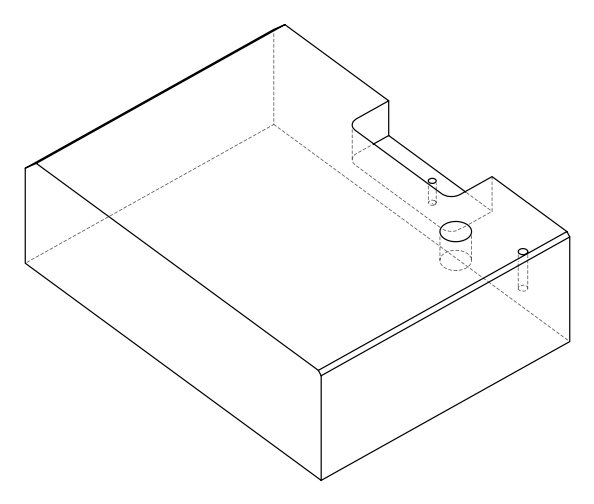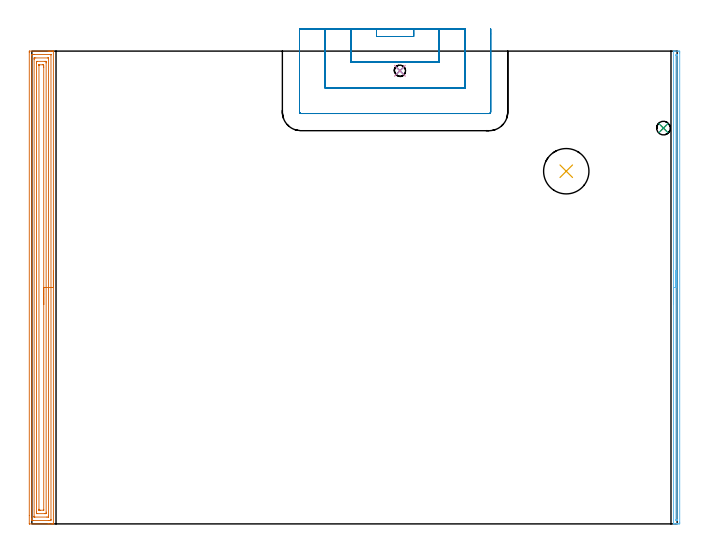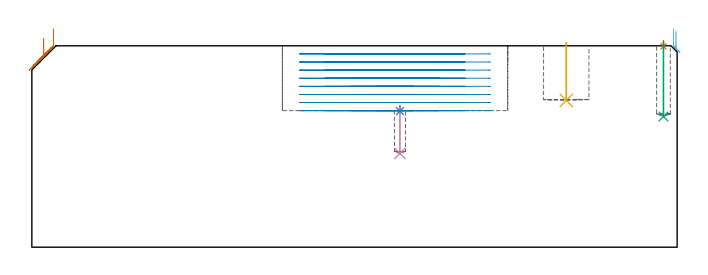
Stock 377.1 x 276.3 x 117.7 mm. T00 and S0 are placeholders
(PLAN: 8 operations, 5 tool changes, 31 min)
(1 SPOT_DRILL | STEP1POCKET | NXT0321_9005460120000 | 0.03 min | 2 mm3)
(2 SPOT_DRILL_1 | STEP1POCKET_1 | NXT0321_9005460120000 | 0.04 min | 4149 mm3)
(3 DRILL_BLIND_HOLE_INTO_CENTER | STEP1POCKET | NXT0301_051 | 0.17 min | 2014 mm3)
(4 DRILL_BLIND_HOLE_INTO_CENTER_1 | STEP1POCKET_1 | NXT0301_037 | 0.12 min | 837 mm3)
(5 INDEXABLE_INSERT_DRILL_BLIND_HOLE_FROM_SOLID | STEP1POCKET_2 | NXT0302_024 | 0.14 min | 17409 mm3)
(6 AREA_MILL | FG_CHAMFER_SURFACE | UGT0205_001 | 4.57 min | 1790 mm3)
(7 AREA_MILL_1 | FG_CHAMFER_SURFACE_1 | UGT0205_001 | 11.37 min | 27461 mm3)
(8 MILL_SLOT | SLOT_PARTIAL_RECTANGULAR | UGT0201_094 | Follow Part, ap 5, ae 75% | 14.55 min | 226012 mm3)
(TOOL NXT0321_9005460120000 | NC Spot Drill, 142deg, 12mm, Carbide, Uncoated | D12 PA142 FL30 Z2)
(TOOL NXT0301_051 | Carbide Drill 8mm [860.1-0800-040A1-MM 2214] | D8 PA140 FL53 Z2)
(TOOL NXT0301_037 | Carbide Drill 6.6mm [860.1-0660-033A1-MM 2214] | D6.6 PA140 FL53 Z2)
(TOOL NXT0302_024 | Index. Insert Drill 26.5mm [880-D2650L32-03] | D26.5 PA176 FL80 Z2)
(TOOL UGT0205_001 | Chamfer Mill 20 x 3 x 45 deg. | D20 FL50 Z2)
(TOOL UGT0201_094 | End mill 20 mm | D20 FL38 Z4)
(OP 1 SPOT_DRILL)
G17 G21 G94 G90
T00 M6
G54
G17 G0 G90 X369.1 Y231.3 S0 M3
G43 Z127.7 H0
G94 G81 G98 Z117.356 F250. R120.7
G80
M5
M2
(OP 2 SPOT_DRILL_1)
G17 G21 G94 G90
T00 M6
G54
G17 G0 G90 X215.1 Y264.8 S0 M3
G43 Z127.7 H0
G94 G81 G98 Z79.516 F250. R82.8
G80
M5
M2
(OP 3 DRILL_BLIND_HOLE_INTO_CENTER)
G17 G21 G94 G90
T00 M6
G54
G17 G0 G90 X369.1 Y231.3 S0 M3
G43 Z127.7 H1
G94 G81 G98 Z76.4 F250. R119.7
G80
M5
M2
(OP 4 DRILL_BLIND_HOLE_INTO_CENTER_1)
G17 G21 G94 G90
T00 M6
G54
G17 G0 G90 X215.1 Y264.8 S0 M3
G43 Z127.7 H1
G94 G81 G98 Z54.8 F250. R81.8
G80
M5
M2
(OP 5 INDEXABLE_INSERT_DRILL_BLIND_HOLE_FROM_SOLID)
G17 G21 G94 G90
T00 M6
G54
G17 G0 G90 X312.3 Y206.1 S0 M3
G43 Z127.7 H1
G94 G81 G98 Z85.8 F250. R119.7
G80
M5
M2
(OP 6 AREA_MILL)
G17 G21 G94 G90
T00 M6
G54
G17 G0 G90 X375. Y128.15 S1061 M3
G43 Z127.7 H0
G94 G1 Y128.188 Z126.828 F250.
Y128.302 Z125.963
Y128.491 Z125.112
Y128.753 Z124.28
Y129.087 Z123.474
Y129.49 Z122.7
Y129.958 Z121.964
Y130.49 Z121.272
Y131.079 Z120.629
Y131.722 Z120.039
Y132.414 Z119.508
Y133.15 Z119.04
Y133.924 Z118.637
Y134.73 Z118.303
Y135.562 Z118.041
Y136.413 Z117.852
Y137.278 Z117.738
Y138.15 Z117.7
Y276.132
X375.002 Y276.293 Z117.688
X375.013 Y276.3 Z117.678
X375.357 Z117.342
X375.695 Z117.005
X376.358 Z116.336
X377.573 Z115.123
X378.125 Y276.296 Z114.57
X378.59 Y276.291 Z114.105
X378.594 Y276.16 Z114.102
X378.599 Y275.686 Z114.101
X378.6 Y275.205 Z114.1
Y1.027
X378.599 Y0.614 Z114.101
X378.594 Y0.14 Z114.102
X378.59 Y0.009 Z114.105
X378.125 Y0. Z114.57
X377.573 Z115.123
X377.242 Z115.455
X376.69 Z116.006
X376.358 Z116.336
X375.695 Z117.005
X375.357 Z117.342
X375.013 Z117.678
X375.002 Y0.007 Z117.688
X375. Y0.168 Z117.7
Y138.15
X376.414 Z116.286
Y273.843
X376.415 Y273.899 Z116.285
X376.421 Y274.28 Z116.279
X376.602 Y274.29 Z116.098
X376.849 Y274.296 Z115.851
X377.074 Y274.29 Z115.626
X377.179 Y274.283 Z115.521
X377.185 Y273.957 Z115.515
X377.186 Y273.899 Z115.514
Y2.381
X377.184 Y2.177 Z115.516
X377.182 Y2.075 Z115.518
X377.179 Y2.026 Z115.521
X377.174 Y2.01 Z115.526
X377.103 Y2.008 Z115.597
X376.751 Y2.003 Z115.949
X376.526 Y2.01 Z116.174
X376.421 Y2.017 Z116.279
X376.415 Y2.343 Z116.285
Y2.401
X376.414 Y138.15 Z116.286
Y139.022 Z116.324
Y139.886 Z116.438
Y140.738 Z116.627
Y141.57 Z116.889
Y142.376 Z117.223
Y143.15 Z117.626
Y143.886 Z118.094
Y144.578 Z118.625
Y145.221 Z119.215
Y145.81 Z119.858
Y146.341 Z120.55
Y146.81 Z121.286
Y147.213 Z122.06
Y147.547 Z122.866
Y147.809 Z123.698
Y147.998 Z124.549
Y148.112 Z125.414
Y148.15 Z126.286
G0 Z127.7
M5
M2
(OP 7 AREA_MILL_1)
G17 G21 G94 G90
T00 M6
G54
G17 G0 G90 X12.596 Y148.151 S1061 M3
G43 Z127.7 H0
Z127.696
G94 G1 Y148.113 Z126.825 F250.
Y147.999 Z125.96
Y147.81 Z125.108
Y147.548 Z124.276
Y147.214 Z123.47
Y146.811 Z122.696
Y146.343 Z121.961
Y145.812 Z121.268
Y145.222 Z120.625
Y144.579 Z120.036
Y143.887 Z119.505
Y143.151 Z119.036
Y142.377 Z118.633
Y141.571 Z118.3
Y140.739 Z118.037
Y139.888 Z117.848
Y139.023 Z117.735
X12.597 Y138.151 Z117.697
X12.6 Y0.168 Z117.7
Y0.005 Z117.69
X12.599 Y0.004 Z117.689
X12.267 Y0. Z117.366
X11.937 Z117.037
X11.276 Z116.371
X10.064 Z115.161
X9.514 Z114.608
X-1.273 Z103.825
X-1.332 Y0.001 Z103.765
X-1.492 Y0.01 Z103.606
X-1.499 Y0.17 Z103.599
X-1.5 Y4.912 Z103.6
Y275.686
X-1.496 Y276.133 Z103.602
X-1.492 Y276.29 Z103.606
X-1.331 Y276.3 Z103.766
X9.514 Z114.608
X10.064 Z115.161
X10.395 Z115.491
X10.945 Z116.041
X11.276 Z116.371
X11.938 Z117.037
X12.267 Z117.366
X12.294 Z117.393
X12.581 Y276.29 Z117.673
X12.59 Y276.225 Z117.685
X12.594 Y276.179 Z117.692
X12.593 Y276.136 Z117.693
X12.597 Y138.151 Z117.697
X11.182 Z116.282
X11.185 Y2.492 Z116.285
X11.184 Y2.401 Z116.284
X11.178 Y2.01 Z116.278
X10.788 Y2.002 Z115.888
X10.395 Y2.001 Z115.495
X9.909 Y2. Z115.009
X0.705 Y2.001 Z105.805
X0.216 Y2.003 Z105.316
X0.01 Y2.01 Z105.11
X-0.079 Y2.037 Z105.021
X-0.084 Y2.308 Z105.016
X-0.085 Y2.401 Z105.015
X-0.086 Y3.202 Z105.014
X-0.085 Y273.808 Z105.015
X-0.084 Y273.899 Z105.016
X-0.078 Y274.29 Z105.022
X0.312 Y274.298 Z105.412
X0.705 Y274.299 Z105.805
X1.191 Y274.3 Z106.291
X11.088 Z116.188
X11.118 Y274.299 Z116.218
X11.15 Y274.295 Z116.25
X11.17 Y274.29 Z116.27
X11.172 Y274.267 Z116.272
X11.178 Y273.998 Z116.278
X11.182 Y138.151 Z116.282
X9.768 Z114.868
X9.771 Y4.82 Z114.871
X9.766 Y4.187 Z114.866
X9.764 Y4.058 Z114.864
X9.754 Y4.01 Z114.854
X9.694 Y4.004 Z114.794
X9.514 Y4.002 Z114.614
X8.817 Y4. Z113.917
X1.77 Z106.87
X1.586 Y4.002 Z106.686
X1.402 Y4.006 Z106.502
X1.351 Y4.01 Z106.451
X1.335 Y4.016 Z106.435
X1.333 Y4.031 Z106.433
X1.33 Y4.1 Z106.43
X1.329 Y4.187 Z106.429
Y4.448
Y271.481
X1.334 Y272.113 Z106.434
X1.336 Y272.242 Z106.436
X1.346 Y272.291 Z106.446
X1.406 Y272.296 Z106.506
X1.586 Y272.298 Z106.686
X2.283 Y272.3 Z107.383
X9.33 Z114.43
X9.514 Y272.298 Z114.614
X9.698 Y272.293 Z114.798
X9.748 Y272.29 Z114.848
X9.758 Y272.281 Z114.858
X9.76 Y272.265 Z114.86
X9.763 Y272.198 Z114.863
X9.764 Y272.113 Z114.864
X9.765 Y271.859 Z114.865
X9.768 Y138.151 Z114.868
X8.354 Z113.454
X8.357 Y6.866 Z113.457
X8.355 Y6.255 Z113.455
X8.352 Y6.049 Z113.452
X8.35 Y6.019 Z113.45
X8.337 Y6.01 Z113.437
X8.286 Y6.006 Z113.386
X8.179 Y6.003 Z113.279
X7.752 Y6. Z112.852
X2.918 Y6.001 Z108.018
X2.817 Y6.003 Z107.917
X2.767 Y6.007 Z107.867
X2.749 Y6.011 Z107.849
X2.748 Y6.026 Z107.848
X2.745 Y6.129 Z107.845
X2.743 Y6.586 Z107.843
Y6.866
Y269.434
X2.745 Y270.045 Z107.845
X2.748 Y270.251 Z107.848
X2.749 Y270.281 Z107.849
X2.763 Y270.29 Z107.863
X2.814 Y270.294 Z107.914
X2.921 Y270.297 Z108.021
X3.348 Y270.3 Z108.448
X7.779 Z112.879
X8.182 Y270.298 Z113.282
X8.282 Y270.295 Z113.382
X8.331 Y270.29 Z113.431
X8.344 Y270.285 Z113.444
X8.346 Y270.269 Z113.446
X8.348 Y270.169 Z113.448
X8.35 Y269.721 Z113.45
X8.351 Y269.434 Z113.451
X8.354 Y138.151 Z113.454
X6.94 Z112.04
X6.943 Y8.507 Z112.043
X6.942 Y8.362 Z112.042
X6.937 Y8.072 Z112.037
X6.935 Y8.007 Z112.035
X6.93 Y8.006 Z112.03
X6.911 Y8.003 Z112.011
X6.871 Y8.001 Z111.971
X4.872 Y8. Z109.972
X4.229 Y8.004 Z109.329
X4.186 Y8.006 Z109.286
X4.169 Y8.009 Z109.269
X4.164 Y8.143 Z109.264
X4.159 Y8.434 Z109.259
X4.157 Y8.579 Z109.257
Y267.793
X4.158 Y267.939 Z109.258
X4.163 Y268.23 Z109.263
X4.165 Y268.293 Z109.265
X4.17 Y268.294 Z109.27
X4.189 Y268.297 Z109.289
X4.229 Y268.299 Z109.329
X6.23 Z111.33
X6.871 Y268.29 Z111.971
X6.929 Y267.648 Z112.029
X6.933 Y267.586 Z112.033
X6.936 Y266.755 Z112.036
Y266.689
X6.94 Y138.151 Z112.04
Y137.279 Z112.078
Y136.414 Z112.192
Y135.563 Z112.38
Y134.731 Z112.643
Y133.925 Z112.977
Y133.151 Z113.379
Y132.415 Z113.848
Y131.723 Z114.379
Y131.08 Z114.969
Y130.491 Z115.612
Y129.959 Z116.304
Y129.491 Z117.04
Y129.088 Z117.814
Y128.754 Z118.62
Y128.492 Z119.452
Y128.303 Z120.303
Y128.189 Z121.168
Y128.151 Z122.04
G0 Z127.7
M5
M2
(OP 8 MILL_SLOT)
G17 G21 G94 G90
T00 M6
G54
G17 G0 G90 X201.4 Y289.3 S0 M3
G43 Z127.7 H0
Z112.962
G94 G1 Y286.3 F250.
Y284.8 F500.
X223.1
Y286.3
Y289.3 F250.
X186.4
Y286.3
Y269.8 F500.
X238.1
Y286.3
Y289.3 F250.
X171.4
Y286.3
Y254.8 F500.
X253.1
Y286.3
Y289.3 F250.
X156.4
Y286.3
Y240.7 F500.
G3 X157.3 Y239.8 R0.9
G1 X267.2
G3 X268.1 Y240.7 R0.9
G1 Y286.3
Y289.3 F250.
G0 X201.4 Z108.225
G1 Y286.3
Y284.8 F500.
X223.1
Y286.3
Y289.3 F250.
X186.4
Y286.3
Y269.8 F500.
X238.1
Y286.3
Y289.3 F250.
X171.4
Y286.3
Y254.8 F500.
X253.1
Y286.3
Y289.3 F250.
X156.4
Y286.3
Y240.7 F500.
G3 X157.3 Y239.8 R0.9
G1 X267.2
G3 X268.1 Y240.7 R0.9
G1 Y286.3
Y289.3 F250.
G0 X201.4 Z103.487
G1 Y286.3
Y284.8 F500.
X223.1
Y286.3
Y289.3 F250.
X186.4
Y286.3
Y269.8 F500.
X238.1
Y286.3
Y289.3 F250.
X171.4
Y286.3
Y254.8 F500.
X253.1
Y286.3
Y289.3 F250.
X156.4
Y286.3
Y240.7 F500.
G3 X157.3 Y239.8 R0.9
G1 X267.2
G3 X268.1 Y240.7 R0.9
G1 Y286.3
Y289.3 F250.
G0 X201.4 Z98.75
G1 Y286.3
Y284.8 F500.
X223.1
Y286.3
Y289.3 F250.
X186.4
Y286.3
Y269.8 F500.
X238.1
Y286.3
Y289.3 F250.
X171.4
Y286.3
Y254.8 F500.
X253.1
Y286.3
Y289.3 F250.
X156.4
Y286.3
Y240.7 F500.
G3 X157.3 Y239.8 R0.9
G1 X267.2
G3 X268.1 Y240.7 R0.9
G1 Y286.3
Y289.3 F250.
G0 X201.4 Z94.012
G1 Y286.3
Y284.8 F500.
X223.1
Y286.3
Y289.3 F250.
X186.4
Y286.3
Y269.8 F500.
X238.1
Y286.3
Y289.3 F250.
X171.4
Y286.3
Y254.8 F500.
X253.1
Y286.3
Y289.3 F250.
X156.4
Y286.3
Y240.7 F500.
G3 X157.3 Y239.8 R0.9
G1 X267.2
G3 X268.1 Y240.7 R0.9
G1 Y286.3
Y289.3 F250.
G0 X201.4 Z89.275
G1 Y286.3
Y284.8 F500.
X223.1
Y286.3
Y289.3 F250.
X186.4
Y286.3
Y269.8 F500.
X238.1
Y286.3
Y289.3 F250.
X171.4
Y286.3
Y254.8 F500.
X253.1
Y286.3
Y289.3 F250.
X156.4
Y286.3
Y240.7 F500.
G3 X157.3 Y239.8 R0.9
G1 X267.2
G3 X268.1 Y240.7 R0.9
G1 Y286.3
Y289.3 F250.
G0 X201.4 Z84.537
G1 Y286.3
Y284.8 F500.
X223.1
Y286.3
Y289.3 F250.
X186.4
Y286.3
Y269.8 F500.
X238.1
Y286.3
Y289.3 F250.
X171.4
Y286.3
Y254.8 F500.
X253.1
Y286.3
Y289.3 F250.
X156.4
Y286.3
Y240.7 F500.
G3 X157.3 Y239.8 R0.9
G1 X267.2
G3 X268.1 Y240.7 R0.9
G1 Y286.3
Y289.3 F250.
G0 X201.4 Z79.8
G1 Y286.3
Y284.8 F500.
X223.1
Y286.3
Y289.3 F250.
X186.4
Y286.3
Y269.8 F500.
X238.1
Y286.3
Y289.3 F250.
X171.4
Y286.3
Y254.8 F500.
X253.1
Y286.3
Y289.3 F250.
X156.4
Y286.3
Y240.7 F500.
G3 X157.3 Y239.8 R0.9
G1 X267.2
G3 X268.1 Y240.7 R0.9
G1 Y286.3
Y289.3 F250.
G0 Z127.7
M5
M2
